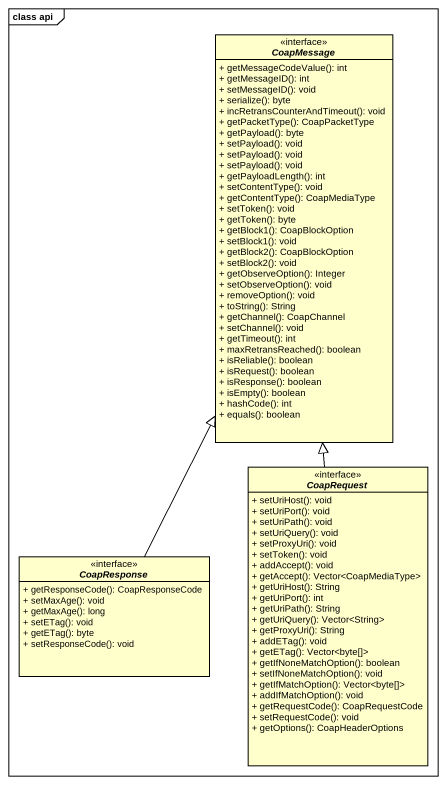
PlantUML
@startuml
mainframe class api
hide circle
hide empty members
skinparam classAttributeIconSize 0
interface CoapMessage <<interface>> {
  + getMessageCodeValue(): int
  + getMessageID(): int
  + setMessageID(): void
  + serialize(): byte
  + incRetransCounterAndTimeout(): void
  + getPacketType(): CoapPacketType
  + getPayload(): byte
  + setPayload(): void
  + setPayload(): void
  + setPayload(): void
  + getPayloadLength(): int
  + setContentType(): void
  + getContentType(): CoapMediaType
  + setToken(): void
  + getToken(): byte
  + getBlock1(): CoapBlockOption
  + setBlock1(): void
  + getBlock2(): CoapBlockOption
  + setBlock2(): void
  + getObserveOption(): Integer
  + setObserveOption(): void
  + removeOption(): void
  + toString(): String
  + getChannel(): CoapChannel
  + setChannel(): void
  + getTimeout(): int
  + maxRetransReached(): boolean
  + isReliable(): boolean
  + isRequest(): boolean
  + isResponse(): boolean
  + isEmpty(): boolean
  + hashCode(): int
  + equals(): boolean
}
interface CoapRequest <<interface>> {
  + setUriHost(): void
  + setUriPort(): void
  + setUriPath(): void
  + setUriQuery(): void
  + setProxyUri(): void
  + setToken(): void
  + addAccept(): void
  + getAccept(): Vector<CoapMediaType>
  + getUriHost(): String
  + getUriPort(): int
  + getUriPath(): String
  + getUriQuery(): Vector<String>
  + getProxyUri(): String
  + addETag(): void
  + getETag(): Vector<byte[]>
  + getIfNoneMatchOption(): boolean
  + setIfNoneMatchOption(): void
  + getIfMatchOption(): Vector<byte[]>
  + addIfMatchOption(): void
  + getRequestCode(): CoapRequestCode
  + setRequestCode(): void
  + getOptions(): CoapHeaderOptions
}
interface CoapResponse <<interface>> {
  + getResponseCode(): CoapResponseCode
  + setMaxAge(): void
  + getMaxAge(): long
  + setETag(): void
  + getETag(): byte
  + setResponseCode(): void
}
CoapRequest -up-|> CoapMessage
CoapResponse -up-|> CoapMessage
@enduml
